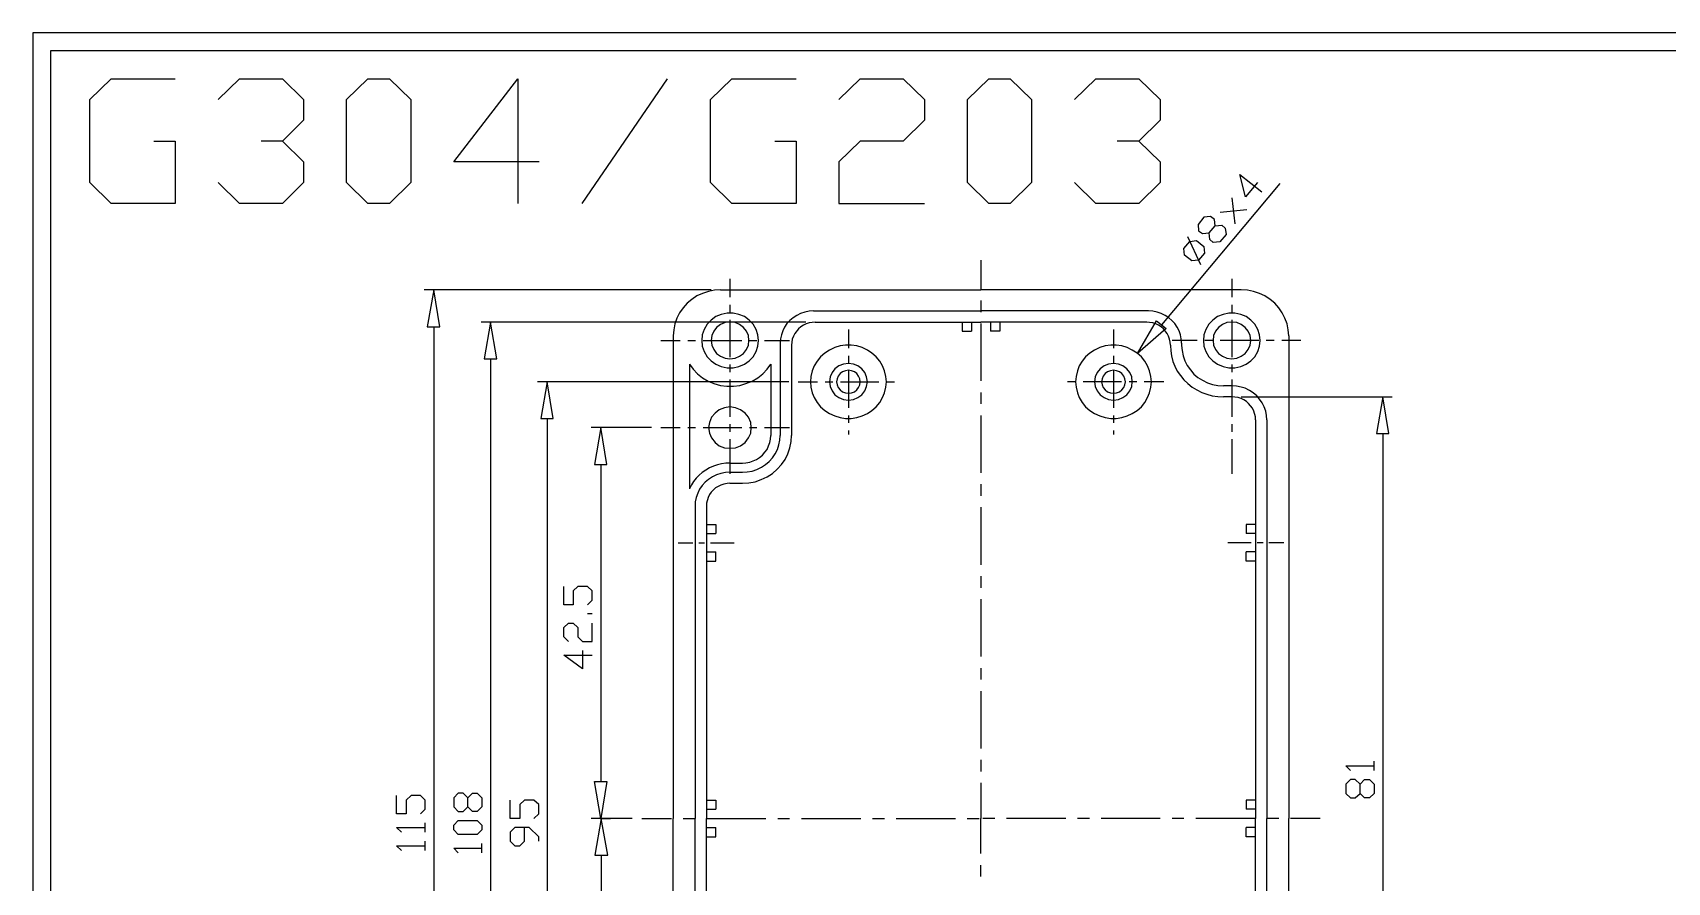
# Model space of a CAD drawing. Header units: millimetres. Extents: x 4 to 294, y 11 to 207.
# Drawn here: x 4.1 to 185.8, y 112.4 to 206.8 of the extents above; entities that cross this region are included whole.
import ezdxf

# ---------------------------------------------------------------- set-up
doc = ezdxf.new("R2010")
doc.units = ezdxf.units.MM
doc.layers.get('0').update_dxf_attribs({"linetype": 'CONTINUOUS'})

msp = doc.modelspace()

# ---------------------------------------------------------------- linework, layer by layer
at = {"color": 0}
for p, q in [((294.177, 206.833), (4.0817, 206.833)), ((4.0817, 206.833), (4.0817, 10.6068)), ((6.0965, 26.304), (6.0965, 204.85)), ((6.0965, 204.85), (292.163, 204.85)), ((6.0965, 26.304), (6.0965, 204.85)), ((10.4207, 199.415), (12.7909, 201.714)), ((12.7909, 201.714), (19.9306, 201.714)), ((24.6999, 199.415), (27.0688, 201.714)), ((27.0688, 201.714), (31.8382, 201.714)), ((31.8382, 201.714), (34.2084, 199.415)), ((38.9777, 199.415), (41.348, 201.714)), ((41.348, 201.714), (43.7473, 201.714)), ((43.7473, 201.714), (46.1162, 199.415)), ((50.8854, 192.486), (58.0249, 201.714)), ((58.0249, 201.714), (58.0249, 187.857)), ((65.1648, 187.857), (74.6732, 201.714)), ((79.4424, 199.415), (81.8127, 201.714)), ((81.8127, 201.714), (88.9512, 201.714)), ((93.7204, 199.415), (96.0907, 201.714)), ((96.0907, 201.714), (100.86, 201.714)), ((100.86, 201.714), (103.229, 199.415)), ((107.998, 199.415), (110.368, 201.714)), ((110.368, 201.714), (112.768, 201.714)), ((112.768, 201.714), (115.138, 199.415)), ((119.907, 199.415), (122.276, 201.714)), ((122.276, 201.714), (127.046, 201.714)), ((127.046, 201.714), (129.416, 199.415)), ((10.4207, 190.186), (10.4207, 199.415)), ((34.2084, 199.415), (34.2084, 197.115)), ((38.9777, 190.186), (38.9777, 199.415)), ((46.1162, 199.415), (46.1162, 190.186)), ((79.4424, 190.186), (79.4424, 199.415)), ((103.229, 199.415), (103.229, 197.115)), ((107.998, 190.186), (107.998, 199.415)), ((115.138, 199.415), (115.138, 190.186)), ((129.416, 199.415), (129.416, 197.115)), ((34.2084, 197.115), (31.8382, 194.786)), ((103.229, 197.115), (100.86, 194.786)), ((129.416, 197.115), (127.046, 194.786)), ((17.5603, 194.786), (19.9306, 194.786)), ((19.9306, 194.786), (19.9306, 187.857)), ((31.8382, 194.786), (29.4694, 194.786)), ((31.8382, 194.786), (34.2084, 192.486)), ((86.5808, 194.786), (88.9512, 194.786)), ((88.9512, 194.786), (88.9512, 187.857)), ((96.0907, 194.786), (93.7204, 192.486)), ((100.86, 194.786), (96.0907, 194.786)), ((127.046, 194.786), (124.646, 194.786)), ((127.046, 194.786), (129.416, 192.486)), ((34.2084, 192.486), (34.2084, 190.186)), ((60.3952, 192.486), (50.8854, 192.486)), ((93.7204, 192.486), (93.7204, 187.857)), ((129.416, 192.486), (129.416, 190.186)), ((138.924, 188.604), (138.303, 191.076)), ((138.303, 191.076), (140.731, 189.151)), ((12.7909, 187.857), (10.4207, 190.186)), ((27.0688, 187.857), (24.6999, 190.186)), ((34.2084, 190.186), (31.8382, 187.857)), ((41.348, 187.857), (38.9777, 190.186)), ((46.1162, 190.186), (43.7473, 187.857)), ((81.8127, 187.857), (79.4424, 190.186)), ((110.368, 187.857), (107.998, 190.186)), ((115.138, 190.186), (112.768, 187.857)), ((122.276, 187.857), (119.907, 190.186)), ((129.416, 190.186), (127.046, 187.857)), ((142.746, 190.07), (129.565, 174.373)), ((140.258, 190.186), (138.924, 188.604)), ((19.9306, 187.857), (12.7909, 187.857)), ((31.8382, 187.857), (27.0688, 187.857)), ((43.7473, 187.857), (41.348, 187.857)), ((88.9512, 187.857), (81.8127, 187.857)), ((93.7204, 187.857), (103.229, 187.857)), ((112.768, 187.857), (110.368, 187.857)), ((127.046, 187.857), (122.276, 187.857)), ((137.769, 185.586), (137.443, 188.461)), ((134.304, 186.333), (133.652, 185.528)), ((133.652, 185.528), (133.711, 184.809)), ((135.044, 186.391), (134.304, 186.333)), ((135.459, 186.074), (135.044, 186.391)), ((135.548, 185.356), (135.459, 186.074)), ((135.548, 185.356), (136.288, 185.441)), ((136.11, 186.878), (139.073, 187.167)), ((136.288, 185.441), (136.674, 185.097)), ((132.052, 182.826), (132.733, 183.63)), ((133.948, 181.042), (132.497, 184.149)), ((132.733, 183.63), (133.474, 183.717)), ((133.474, 183.717), (134.273, 183.056)), ((133.711, 184.809), (134.126, 184.493)), ((134.126, 184.493), (134.866, 184.58)), ((134.866, 184.58), (135.548, 185.356)), ((134.955, 183.861), (134.866, 184.58)), ((135.34, 183.516), (134.955, 183.861)), ((136.081, 183.601), (135.34, 183.516)), ((136.762, 184.406), (136.081, 183.601)), ((136.674, 185.097), (136.762, 184.406)), ((132.141, 182.106), (132.052, 182.826)), ((132.941, 181.474), (132.141, 182.106)), ((134.363, 182.336), (133.681, 181.561)), ((134.273, 183.056), (134.363, 182.336)), ((109.509, 181.532), (109.509, 178.34)), ((133.681, 181.561), (132.941, 181.474)), ((79.5016, 178.253), (47.5975, 178.253)), ((48.6639, 178.253), (47.9531, 174.143)), ((49.3462, 174.143), (48.6639, 178.253)), ((49.3448, 174.143), (48.6639, 178.253)), ((79.8862, 178.197), (79.2057, 178.052)), ((80.5684, 178.253), (79.8862, 178.197)), ((80.5684, 178.253), (109.509, 178.253)), ((80.5684, 178.253), (80.5684, 178.253)), ((81.6046, 179.489), (81.6046, 177.42)), ((138.45, 178.253), (109.509, 178.253)), ((137.414, 179.489), (137.414, 177.42)), ((139.132, 178.197), (138.45, 178.253)), ((139.813, 178.052), (139.132, 178.197)), ((76.8354, 176.76), (76.3916, 176.241)), ((77.3688, 177.19), (76.8354, 176.76)), ((77.9307, 177.564), (77.3688, 177.19)), ((78.5537, 177.851), (77.9307, 177.564)), ((79.2057, 178.052), (78.5537, 177.851)), ((81.6046, 176.586), (81.6046, 175.752)), ((109.509, 177.075), (109.509, 175.781)), ((137.414, 176.586), (137.414, 175.752)), ((140.465, 177.851), (139.813, 178.052)), ((141.086, 177.564), (140.465, 177.851)), ((141.65, 177.19), (141.086, 177.564)), ((142.183, 176.76), (141.65, 177.19)), ((142.627, 176.241), (142.183, 176.76)), ((90.0465, 174.66), (53.9365, 174.66)), ((54.9741, 174.66), (54.2629, 170.578)), ((55.6853, 170.578), (54.9741, 174.66)), ((55.6853, 170.578), (54.9741, 174.66)), ((75.7093, 175.091), (75.4726, 174.458)), ((76.0056, 175.696), (75.7093, 175.091)), ((76.3916, 176.241), (76.0056, 175.696)), ((79.5016, 174.89), (79.0568, 174.429)), ((80.035, 175.265), (79.5016, 174.89)), ((80.6277, 175.522), (80.035, 175.265)), ((81.0715, 174.603), (80.5684, 174.4)), ((81.2782, 175.667), (80.6277, 175.522)), ((81.6046, 174.66), (81.0715, 174.603)), ((81.9602, 175.667), (81.2782, 175.667)), ((81.6046, 174.919), (81.6046, 170.779)), ((82.1669, 174.603), (81.6046, 174.66)), ((82.5817, 175.522), (81.9602, 175.667)), ((82.6714, 174.4), (82.1669, 174.603)), ((83.2044, 175.265), (82.5817, 175.522)), ((83.7378, 174.89), (83.2044, 175.265)), ((84.1816, 174.429), (83.7378, 174.89)), ((87.9436, 174.487), (87.6776, 174.114)), ((88.2703, 174.833), (87.9436, 174.487)), ((88.6245, 175.149), (88.2703, 174.833)), ((89.0404, 175.408), (88.6245, 175.149)), ((89.4539, 175.609), (89.0404, 175.408)), ((89.928, 175.781), (89.4539, 175.609)), ((90.4021, 175.868), (89.928, 175.781)), ((90.4021, 174.574), (90.0769, 174.458)), ((90.8763, 175.897), (90.4021, 175.868)), ((90.7577, 174.631), (90.4021, 174.574)), ((91.0841, 174.66), (90.7577, 174.631)), ((90.8763, 175.897), (109.509, 175.897)), ((90.8763, 175.897), (90.8763, 175.897)), ((91.0841, 174.66), (109.509, 174.66)), ((91.0841, 174.66), (91.0841, 174.66)), ((107.406, 174.66), (107.406, 173.653)), ((108.443, 174.66), (108.443, 173.653)), ((128.142, 175.897), (109.509, 175.897)), ((127.934, 174.66), (109.509, 174.66)), ((109.509, 174.516), (109.509, 168.133)), ((110.575, 174.66), (110.575, 173.653)), ((111.613, 174.66), (111.613, 173.653)), ((126.898, 171.181), (129.031, 174.804)), ((128.261, 174.631), (127.934, 174.66)), ((128.616, 175.868), (128.142, 175.897)), ((128.616, 174.574), (128.261, 174.631)), ((129.091, 175.781), (128.616, 175.868)), ((128.942, 174.458), (128.616, 174.574)), ((129.031, 174.804), (130.098, 173.942)), ((129.031, 174.804), (130.096, 173.942)), ((129.534, 175.609), (129.091, 175.781)), ((129.978, 175.408), (129.534, 175.609)), ((130.393, 175.149), (129.978, 175.408)), ((130.748, 174.833), (130.393, 175.149)), ((131.075, 174.487), (130.748, 174.833)), ((131.341, 174.114), (131.075, 174.487)), ((135.281, 174.89), (134.837, 174.429)), ((135.814, 175.265), (135.281, 174.89)), ((136.437, 175.522), (135.814, 175.265)), ((136.85, 174.603), (136.347, 174.4)), ((137.058, 175.667), (136.437, 175.522)), ((137.414, 174.66), (136.85, 174.603)), ((137.739, 175.667), (137.058, 175.667)), ((137.414, 174.919), (137.414, 170.779)), ((137.947, 174.603), (137.414, 174.66)), ((138.391, 175.522), (137.739, 175.667)), ((138.45, 174.4), (137.947, 174.603)), ((138.984, 175.265), (138.391, 175.522)), ((139.517, 174.89), (138.984, 175.265)), ((139.96, 174.429), (139.517, 174.89)), ((143.013, 175.696), (142.627, 176.241)), ((143.309, 175.091), (143.013, 175.696)), ((143.546, 174.458), (143.309, 175.091)), ((47.9531, 174.143), (49.3462, 174.143)), ((47.9531, 174.143), (49.3448, 174.143)), ((48.6639, 174.143), (48.6639, 64.831)), ((75.354, 173.797), (75.2948, 173.137)), ((75.2948, 173.137), (75.2948, 119.487)), ((75.4726, 174.458), (75.354, 173.797)), ((78.5234, 173.251), (78.4641, 172.619)), ((78.7315, 173.855), (78.5234, 173.251)), ((79.0568, 174.429), (78.7315, 173.855)), ((79.5898, 173.166), (79.5016, 172.619)), ((79.798, 173.653), (79.5898, 173.166)), ((80.1232, 174.056), (79.798, 173.653)), ((80.5684, 174.4), (80.1232, 174.056)), ((83.1152, 174.056), (82.6714, 174.4)), ((83.4415, 173.653), (83.1152, 174.056)), ((83.6482, 173.166), (83.4415, 173.653)), ((83.7075, 172.619), (83.6482, 173.166)), ((84.5083, 173.855), (84.1816, 174.429)), ((84.715, 173.251), (84.5083, 173.855)), ((84.7743, 172.619), (84.715, 173.251)), ((87.2324, 172.791), (87.2035, 172.303)), ((87.322, 173.251), (87.2324, 172.791)), ((87.4695, 173.682), (87.322, 173.251)), ((87.6776, 174.114), (87.4695, 173.682)), ((88.5363, 172.762), (88.477, 172.446)), ((88.6548, 173.079), (88.5363, 172.762)), ((88.8037, 173.395), (88.6548, 173.079)), ((89.2168, 173.912), (88.8037, 173.395)), ((89.4842, 174.143), (89.2168, 173.912)), ((89.7805, 174.315), (89.4842, 174.143)), ((90.0769, 174.458), (89.7805, 174.315)), ((94.7872, 173.826), (94.7872, 171.756)), ((107.406, 173.653), (108.443, 173.653)), ((111.613, 173.653), (110.575, 173.653)), ((124.231, 173.826), (124.231, 171.756)), ((130.098, 173.942), (126.898, 171.181)), ((130.096, 173.942), (126.898, 171.181)), ((129.238, 174.315), (128.942, 174.458)), ((129.534, 174.143), (129.238, 174.315)), ((129.801, 173.912), (129.534, 174.143)), ((130.215, 173.395), (129.801, 173.912)), ((130.364, 173.079), (130.215, 173.395)), ((130.482, 172.762), (130.364, 173.079)), ((130.542, 172.446), (130.482, 172.762)), ((131.549, 173.682), (131.341, 174.114)), ((131.697, 173.251), (131.549, 173.682)), ((131.786, 172.791), (131.697, 173.251)), ((131.815, 172.303), (131.786, 172.791)), ((134.304, 173.251), (134.244, 172.619)), ((134.51, 173.855), (134.304, 173.251)), ((134.837, 174.429), (134.51, 173.855)), ((135.37, 173.166), (135.311, 172.619)), ((135.577, 173.653), (135.37, 173.166)), ((135.903, 174.056), (135.577, 173.653)), ((136.347, 174.4), (135.903, 174.056)), ((138.895, 174.056), (138.45, 174.4)), ((139.221, 173.653), (138.895, 174.056)), ((139.428, 173.166), (139.221, 173.653)), ((139.517, 172.619), (139.428, 173.166)), ((140.287, 173.855), (139.96, 174.429)), ((140.495, 173.251), (140.287, 173.855)), ((140.554, 172.619), (140.495, 173.251)), ((143.665, 173.797), (143.546, 174.458)), ((143.724, 173.137), (143.665, 173.797)), ((143.724, 173.137), (143.724, 119.487)), ((143.724, 173.137), (143.724, 173.137)), ((73.9316, 172.619), (76.0649, 172.619)), ((76.9235, 172.619), (77.7833, 172.619)), ((78.4641, 172.619), (78.5234, 171.986)), ((78.5234, 171.986), (78.7315, 171.383)), ((78.613, 172.619), (82.9084, 172.619)), ((78.7315, 171.383), (79.0568, 170.808)), ((79.5016, 172.619), (79.5898, 172.102)), ((79.5898, 172.102), (79.798, 171.613)), ((79.798, 171.613), (80.1232, 171.181)), ((80.1232, 171.181), (80.5684, 170.864)), ((80.5684, 170.864), (81.0715, 170.634)), ((82.1669, 170.634), (82.6714, 170.864)), ((82.6714, 170.864), (83.1152, 171.181)), ((83.1152, 171.181), (83.4415, 171.613)), ((83.4415, 171.613), (83.6482, 172.102)), ((83.6482, 172.102), (83.7075, 172.619)), ((83.7075, 172.619), (83.7075, 172.619)), ((83.7667, 172.619), (84.5965, 172.619)), ((84.1816, 170.808), (84.5083, 171.383)), ((84.5083, 171.383), (84.715, 171.986)), ((84.715, 171.986), (84.7743, 172.619)), ((84.7743, 172.619), (84.7743, 172.619)), ((85.4562, 172.619), (88.24, 172.619)), ((87.2035, 172.303), (87.2035, 162.067)), ((88.477, 172.446), (88.4481, 172.102)), ((88.4481, 172.102), (88.4481, 162.067)), ((92.1508, 171.21), (91.6767, 170.808)), ((92.6539, 171.555), (92.1508, 171.21)), ((93.2462, 171.843), (92.6539, 171.555)), ((93.8389, 172.015), (93.2462, 171.843)), ((94.4605, 172.102), (93.8389, 172.015)), ((95.0831, 172.102), (94.4605, 172.102)), ((94.7872, 170.922), (94.7872, 170.089)), ((95.7047, 172.015), (95.0831, 172.102)), ((96.2974, 171.843), (95.7047, 172.015)), ((96.8897, 171.555), (96.2974, 171.843)), ((97.3942, 171.21), (96.8897, 171.555)), ((97.8683, 170.808), (97.3942, 171.21)), ((121.624, 171.21), (121.15, 170.808)), ((122.128, 171.555), (121.624, 171.21)), ((122.721, 171.843), (122.128, 171.555)), ((123.314, 172.015), (122.721, 171.843)), ((123.935, 172.102), (123.314, 172.015)), ((124.557, 172.102), (123.935, 172.102)), ((124.231, 170.922), (124.231, 170.089)), ((125.18, 172.015), (124.557, 172.102)), ((125.772, 171.843), (125.18, 172.015)), ((126.334, 171.555), (125.772, 171.843)), ((126.868, 171.21), (126.334, 171.555)), ((127.342, 170.808), (126.868, 171.21)), ((130.57, 172.102), (130.542, 172.446)), ((130.57, 172.102), (130.57, 172.073)), ((130.57, 172.102), (130.57, 172.102)), ((130.57, 172.073), (130.57, 172.073)), ((130.57, 172.073), (130.601, 171.469)), ((130.601, 171.469), (130.689, 170.893)), ((130.689, 170.893), (130.838, 170.29)), ((133.562, 172.619), (130.779, 172.619)), ((131.815, 172.303), (131.815, 172.073)), ((131.815, 172.303), (131.815, 172.303)), ((131.815, 172.073), (131.815, 172.073)), ((131.815, 172.073), (131.874, 171.497)), ((131.874, 171.497), (131.993, 170.893)), ((131.993, 170.893), (132.17, 170.348)), ((134.244, 172.619), (134.304, 171.986)), ((134.304, 171.986), (134.51, 171.383)), ((135.252, 172.619), (134.392, 172.619)), ((134.51, 171.383), (134.837, 170.808)), ((135.311, 172.619), (135.37, 172.102)), ((135.37, 172.102), (135.577, 171.613)), ((135.577, 171.613), (135.903, 171.181)), ((135.903, 171.181), (136.347, 170.864)), ((140.406, 172.619), (136.11, 172.619)), ((136.347, 170.864), (136.85, 170.634)), ((137.947, 170.634), (138.45, 170.864)), ((138.45, 170.864), (138.895, 171.181)), ((138.895, 171.181), (139.221, 171.613)), ((139.221, 171.613), (139.428, 172.102)), ((139.428, 172.102), (139.517, 172.619)), ((139.517, 172.619), (139.517, 172.619)), ((139.96, 170.808), (140.287, 171.383)), ((140.287, 171.383), (140.495, 171.986)), ((140.495, 171.986), (140.554, 172.619)), ((140.554, 172.619), (140.554, 172.619)), ((142.095, 172.619), (141.235, 172.619)), ((145.087, 172.619), (142.954, 172.619)), ((54.2629, 170.578), (55.6853, 170.578)), ((54.2629, 170.578), (55.6853, 170.578)), ((54.9741, 170.578), (54.9741, 68.4251)), ((77.1028, 170.002), (77.1028, 156.144)), ((77.1028, 170.002), (77.1028, 170.002)), ((77.1028, 170.002), (77.5159, 169.427)), ((77.5159, 169.427), (77.99, 168.91)), ((79.0568, 170.808), (79.5016, 170.348)), ((79.5016, 170.348), (80.035, 169.974)), ((80.035, 169.974), (80.6277, 169.715)), ((80.6277, 169.715), (81.2782, 169.57)), ((81.0715, 170.634), (81.6046, 170.578)), ((81.2782, 169.57), (81.9602, 169.57)), ((81.6046, 170.578), (82.1669, 170.634)), ((81.6046, 169.945), (81.6046, 169.111)), ((81.9602, 169.57), (82.5817, 169.715)), ((82.5817, 169.715), (83.2044, 169.974)), ((83.2044, 169.974), (83.7378, 170.348)), ((83.7378, 170.348), (84.1816, 170.808)), ((85.248, 168.91), (85.7222, 169.427)), ((85.7222, 169.427), (86.137, 170.002)), ((86.137, 170.002), (86.137, 162.067)), ((90.7577, 169.226), (90.6103, 168.622)), ((90.9655, 169.8), (90.7577, 169.226)), ((91.2908, 170.319), (90.9655, 169.8)), ((91.6767, 170.808), (91.2908, 170.319)), ((92.9499, 169.054), (92.7435, 168.564)), ((93.2766, 169.456), (92.9499, 169.054)), ((93.7204, 169.8), (93.2766, 169.456)), ((94.2234, 170.002), (93.7204, 169.8)), ((94.1049, 169.14), (93.8389, 168.939)), ((94.4316, 169.255), (94.1049, 169.14)), ((94.7872, 170.06), (94.2234, 170.002)), ((94.7872, 169.313), (94.4316, 169.255)), ((95.3202, 170.002), (94.7872, 170.06)), ((95.1121, 169.255), (94.7872, 169.313)), ((94.7872, 169.255), (94.7872, 165.115)), ((95.4387, 169.14), (95.1121, 169.255)), ((95.8233, 169.8), (95.3202, 170.002)), ((95.7047, 168.939), (95.4387, 169.14)), ((96.2685, 169.456), (95.8233, 169.8)), ((96.5937, 169.054), (96.2685, 169.456)), ((96.8015, 168.564), (96.5937, 169.054)), ((98.2528, 170.319), (97.8683, 170.808)), ((98.5781, 169.8), (98.2528, 170.319)), ((98.7859, 169.226), (98.5781, 169.8)), ((98.9334, 168.622), (98.7859, 169.226)), ((120.232, 169.226), (120.085, 168.622)), ((120.44, 169.8), (120.232, 169.226)), ((120.766, 170.319), (120.44, 169.8)), ((121.15, 170.808), (120.766, 170.319)), ((122.425, 169.054), (122.217, 168.564)), ((122.75, 169.456), (122.425, 169.054)), ((123.195, 169.8), (122.75, 169.456)), ((123.698, 170.002), (123.195, 169.8)), ((123.58, 169.14), (123.314, 168.939)), ((123.906, 169.255), (123.58, 169.14)), ((124.231, 170.06), (123.698, 170.002)), ((124.231, 169.313), (123.906, 169.255)), ((124.794, 170.002), (124.231, 170.06)), ((124.587, 169.255), (124.231, 169.313)), ((124.231, 169.255), (124.231, 165.115)), ((124.912, 169.14), (124.587, 169.255)), ((125.298, 169.8), (124.794, 170.002)), ((125.18, 168.939), (124.912, 169.14)), ((125.742, 169.456), (125.298, 169.8)), ((126.068, 169.054), (125.742, 169.456)), ((126.275, 168.564), (126.068, 169.054)), ((127.728, 170.319), (127.342, 170.808)), ((128.024, 169.8), (127.728, 170.319)), ((128.261, 169.226), (128.024, 169.8)), ((128.408, 168.622), (128.261, 169.226)), ((130.838, 170.29), (131.075, 169.744)), ((131.075, 169.744), (131.341, 169.197)), ((131.341, 169.197), (131.697, 168.709)), ((132.17, 170.348), (132.438, 169.829)), ((132.438, 169.829), (132.793, 169.341)), ((132.793, 169.341), (133.178, 168.881)), ((134.837, 170.808), (135.281, 170.348)), ((135.281, 170.348), (135.814, 169.974)), ((135.814, 169.974), (136.437, 169.715)), ((136.437, 169.715), (137.058, 169.57)), ((136.85, 170.634), (137.414, 170.578)), ((137.058, 169.57), (137.739, 169.57)), ((137.414, 170.578), (137.947, 170.634)), ((137.414, 169.945), (137.414, 169.111)), ((137.739, 169.57), (138.391, 169.715)), ((138.391, 169.715), (138.984, 169.974)), ((138.984, 169.974), (139.517, 170.348)), ((139.517, 170.348), (139.96, 170.808)), ((88.1518, 168.019), (60.2174, 168.019)), ((61.2828, 168.019), (60.573, 163.935)), ((61.9647, 163.935), (61.2828, 168.019)), ((61.9647, 163.935), (61.2842, 168.019)), ((77.99, 168.91), (78.5537, 168.479)), ((78.5537, 168.479), (79.1753, 168.106)), ((79.1753, 168.106), (79.8269, 167.817)), ((79.8269, 167.817), (80.5381, 167.616)), ((80.5381, 167.616), (81.2493, 167.53)), ((81.2493, 167.53), (81.9891, 167.53)), ((81.6046, 168.278), (81.6046, 164.137)), ((81.9891, 167.53), (82.7003, 167.616)), ((82.7003, 167.616), (83.3822, 167.817)), ((83.3822, 167.817), (84.0631, 168.106)), ((84.0631, 168.106), (84.6861, 168.479)), ((84.6861, 168.479), (85.248, 168.91)), ((89.1879, 168.019), (91.3211, 168.019)), ((90.6103, 168.622), (90.551, 168.019)), ((90.551, 168.019), (90.6103, 167.415)), ((90.6103, 167.415), (90.7577, 166.812)), ((92.1798, 168.019), (93.0395, 168.019)), ((92.7435, 168.564), (92.6539, 168.019)), ((92.6539, 168.019), (92.7435, 167.501)), ((92.7435, 167.501), (92.9499, 167.013)), ((93.5136, 168.363), (93.453, 168.019)), ((93.453, 168.019), (93.5136, 167.703)), ((93.6322, 168.651), (93.5136, 168.363)), ((93.5136, 167.703), (93.6322, 167.386)), ((93.8389, 168.939), (93.6322, 168.651)), ((93.6322, 167.386), (93.8389, 167.127)), ((93.8982, 168.019), (98.1632, 168.019)), ((95.9129, 168.651), (95.7047, 168.939)), ((95.7047, 167.127), (95.9129, 167.386)), ((96.0314, 168.363), (95.9129, 168.651)), ((95.9129, 167.386), (96.0314, 167.703)), ((96.0907, 168.019), (96.0314, 168.363)), ((96.0314, 167.703), (96.0907, 168.019)), ((96.0907, 168.019), (96.0907, 168.019)), ((96.5937, 167.013), (96.8015, 167.501)), ((96.8897, 168.019), (96.8015, 168.564)), ((96.8015, 167.501), (96.8897, 168.019)), ((96.8897, 168.019), (96.8897, 168.019)), ((98.7859, 166.812), (98.9334, 167.415)), ((98.9926, 168.019), (98.9334, 168.622)), ((98.9334, 167.415), (98.9926, 168.019)), ((98.9926, 168.019), (98.9926, 168.019)), ((99.023, 168.019), (99.8816, 168.019)), ((119.996, 168.019), (119.137, 168.019)), ((120.085, 168.622), (120.026, 168.019)), ((120.026, 168.019), (120.085, 167.415)), ((120.085, 167.415), (120.232, 166.812)), ((125.12, 168.019), (120.855, 168.019)), ((122.217, 168.564), (122.128, 168.019)), ((122.128, 168.019), (122.217, 167.501)), ((122.217, 167.501), (122.425, 167.013)), ((122.987, 168.363), (122.928, 168.019)), ((122.928, 168.019), (122.987, 167.703)), ((123.106, 168.651), (122.987, 168.363)), ((122.987, 167.703), (123.106, 167.386)), ((123.314, 168.939), (123.106, 168.651)), ((123.106, 167.386), (123.314, 167.127)), ((125.386, 168.651), (125.18, 168.939)), ((125.18, 167.127), (125.386, 167.386)), ((125.505, 168.363), (125.386, 168.651)), ((125.386, 167.386), (125.505, 167.703)), ((125.564, 168.019), (125.505, 168.363)), ((125.505, 167.703), (125.564, 168.019)), ((125.564, 168.019), (125.564, 168.019)), ((126.839, 168.019), (125.979, 168.019)), ((126.068, 167.013), (126.275, 167.501)), ((126.334, 168.019), (126.275, 168.564)), ((126.275, 167.501), (126.334, 168.019)), ((126.334, 168.019), (126.334, 168.019)), ((129.83, 168.019), (127.669, 168.019)), ((128.261, 166.812), (128.408, 167.415)), ((128.468, 168.019), (128.408, 168.622)), ((128.408, 167.415), (128.468, 168.019)), ((128.468, 168.019), (128.468, 168.019)), ((131.697, 168.709), (132.082, 168.249)), ((132.082, 168.249), (132.497, 167.817)), ((132.497, 167.817), (133, 167.444)), ((133, 167.444), (133.503, 167.127)), ((133.178, 168.881), (133.622, 168.508)), ((133.622, 168.508), (134.126, 168.191)), ((134.126, 168.191), (134.688, 167.903)), ((134.688, 167.903), (135.252, 167.731)), ((135.252, 167.731), (135.844, 167.616)), ((135.844, 167.616), (136.466, 167.587)), ((137.414, 167.587), (136.466, 167.587)), ((137.414, 168.278), (137.414, 164.137)), ((137.917, 167.53), (137.414, 167.587)), ((138.421, 167.444), (137.917, 167.53)), ((138.895, 167.299), (138.421, 167.444)), ((139.369, 167.069), (138.895, 167.299)), ((90.7577, 166.812), (90.9655, 166.265)), ((90.9655, 166.265), (91.2908, 165.719)), ((91.2908, 165.719), (91.6767, 165.258)), ((92.9499, 167.013), (93.2766, 166.581)), ((93.2766, 166.581), (93.7204, 166.265)), ((93.7204, 166.265), (94.2234, 166.063)), ((93.8389, 167.127), (94.1049, 166.926)), ((94.1049, 166.926), (94.4316, 166.783)), ((94.2234, 166.063), (94.7872, 165.976)), ((94.4316, 166.783), (94.7872, 166.753)), ((94.7872, 166.753), (95.1121, 166.783)), ((94.7872, 165.976), (95.3202, 166.063)), ((95.1121, 166.783), (95.4387, 166.926)), ((95.3202, 166.063), (95.8233, 166.265)), ((95.4387, 166.926), (95.7047, 167.127)), ((95.8233, 166.265), (96.2685, 166.581)), ((96.2685, 166.581), (96.5937, 167.013)), ((97.8683, 165.258), (98.2528, 165.719)), ((98.2528, 165.719), (98.5781, 166.265)), ((98.5781, 166.265), (98.7859, 166.812)), ((109.509, 166.841), (109.509, 165.574)), ((120.232, 166.812), (120.44, 166.265)), ((120.44, 166.265), (120.766, 165.719)), ((120.766, 165.719), (121.15, 165.258)), ((122.425, 167.013), (122.75, 166.581)), ((122.75, 166.581), (123.195, 166.265)), ((123.195, 166.265), (123.698, 166.063)), ((123.314, 167.127), (123.58, 166.926)), ((123.58, 166.926), (123.906, 166.783)), ((123.698, 166.063), (124.231, 165.976)), ((123.906, 166.783), (124.231, 166.753)), ((124.231, 166.753), (124.587, 166.783)), ((124.231, 165.976), (124.794, 166.063)), ((124.587, 166.783), (124.912, 166.926)), ((124.794, 166.063), (125.298, 166.265)), ((124.912, 166.926), (125.18, 167.127)), ((125.298, 166.265), (125.742, 166.581)), ((125.742, 166.581), (126.068, 167.013)), ((127.342, 165.258), (127.728, 165.719)), ((127.728, 165.719), (128.024, 166.265)), ((128.024, 166.265), (128.261, 166.812)), ((133.503, 167.127), (134.066, 166.841)), ((134.066, 166.841), (134.629, 166.638)), ((134.629, 166.638), (135.221, 166.466)), ((135.221, 166.466), (135.844, 166.379)), ((135.844, 166.379), (136.466, 166.351)), ((137.414, 166.351), (136.466, 166.351)), ((137.739, 166.322), (137.414, 166.351)), ((138.095, 166.265), (137.739, 166.322)), ((138.421, 166.15), (138.095, 166.265)), ((138.718, 166.005), (138.421, 166.15)), ((138.45, 166.351), (155.217, 166.351)), ((139.014, 165.833), (138.718, 166.005)), ((139.251, 165.603), (139.014, 165.833)), ((139.488, 165.345), (139.251, 165.603)), ((139.784, 166.783), (139.369, 167.069)), ((140.168, 166.466), (139.784, 166.783)), ((140.495, 166.092), (140.168, 166.466)), ((140.791, 165.69), (140.495, 166.092)), ((140.998, 165.229), (140.791, 165.69)), ((154.18, 166.351), (153.469, 162.268)), ((154.862, 162.268), (154.18, 166.351)), ((154.861, 162.268), (154.18, 166.351)), ((60.573, 163.935), (61.9647, 163.935)), ((60.573, 163.935), (61.9647, 163.935)), ((61.2828, 163.935), (61.2828, 75.0658)), ((79.5609, 164.08), (79.3238, 163.504)), ((79.9454, 164.539), (79.5609, 164.08)), ((80.4196, 164.914), (79.9454, 164.539)), ((81.0122, 165.143), (80.4196, 164.914)), ((81.6046, 165.229), (81.0122, 165.143)), ((82.2262, 165.143), (81.6046, 165.229)), ((82.7899, 164.914), (82.2262, 165.143)), ((83.2926, 164.539), (82.7899, 164.914)), ((83.6785, 164.08), (83.2926, 164.539)), ((83.9156, 163.504), (83.6785, 164.08)), ((91.6767, 165.258), (92.1508, 164.827)), ((92.1508, 164.827), (92.6539, 164.483)), ((92.6539, 164.483), (93.2462, 164.224)), ((93.2462, 164.224), (93.8389, 164.051)), ((93.8389, 164.051), (94.4605, 163.935)), ((94.4605, 163.935), (95.0831, 163.935)), ((94.7872, 164.282), (94.7872, 163.448)), ((95.0831, 163.935), (95.7047, 164.051)), ((95.7047, 164.051), (96.2974, 164.224)), ((96.2974, 164.224), (96.8897, 164.483)), ((96.8897, 164.483), (97.3942, 164.827)), ((97.3942, 164.827), (97.8683, 165.258)), ((109.509, 164.282), (109.509, 157.898)), ((121.15, 165.258), (121.624, 164.827)), ((121.624, 164.827), (122.128, 164.483)), ((122.128, 164.483), (122.721, 164.224)), ((122.721, 164.224), (123.314, 164.051)), ((123.314, 164.051), (123.935, 163.935)), ((123.935, 163.935), (124.557, 163.935)), ((124.231, 164.282), (124.231, 163.448)), ((124.557, 163.935), (125.18, 164.051)), ((125.18, 164.051), (125.772, 164.224)), ((125.772, 164.224), (126.334, 164.483)), ((126.334, 164.483), (126.868, 164.827)), ((126.868, 164.827), (127.342, 165.258)), ((139.694, 165.086), (139.488, 165.345)), ((139.843, 164.769), (139.694, 165.086)), ((140.021, 164.137), (139.843, 164.769)), ((140.021, 163.792), (140.021, 164.137)), ((140.021, 163.792), (140.021, 119.487)), ((141.176, 164.769), (140.998, 165.229)), ((141.266, 164.282), (141.176, 164.769)), ((141.295, 163.792), (141.266, 164.282)), ((141.295, 163.792), (141.295, 119.487)), ((141.295, 163.792), (141.295, 163.792)), ((72.8666, 162.93), (66.1719, 162.93)), ((67.2373, 162.93), (66.5275, 158.819)), ((67.9192, 158.817), (67.2373, 162.93)), ((67.9192, 158.819), (67.2373, 162.93)), ((73.9316, 162.93), (76.0649, 162.93)), ((76.9235, 162.93), (77.7833, 162.93)), ((78.613, 162.93), (82.9084, 162.93)), ((79.3238, 163.504), (79.2346, 162.93)), ((79.2346, 162.93), (79.3238, 162.326)), ((79.3238, 162.326), (79.5609, 161.779)), ((79.5609, 161.779), (79.9454, 161.291)), ((81.6046, 163.303), (81.6046, 162.469)), ((83.2926, 161.291), (83.6785, 161.779)), ((83.6785, 161.779), (83.9156, 162.326)), ((83.7667, 162.93), (84.5965, 162.93)), ((83.9749, 162.93), (83.9156, 163.504)), ((83.9156, 162.326), (83.9749, 162.93)), ((83.9749, 162.93), (83.9749, 162.93)), ((85.4562, 162.93), (88.24, 162.93)), ((86.1067, 161.665), (86.137, 162.067)), ((87.1442, 161.521), (87.2035, 162.067)), ((88.4178, 161.376), (88.4481, 162.067)), ((94.7872, 162.613), (94.7872, 162.181)), ((124.231, 162.613), (124.231, 162.181)), ((137.414, 163.303), (137.414, 162.469)), ((153.469, 162.268), (154.862, 162.268)), ((153.469, 162.268), (154.861, 162.268)), ((154.18, 162.268), (154.18, 86.3367)), ((79.9454, 161.291), (80.4196, 160.918)), ((80.4196, 160.918), (81.0122, 160.687)), ((81.0122, 160.687), (81.6046, 160.63)), ((81.6046, 161.636), (81.6046, 157.783)), ((81.6046, 160.63), (82.2262, 160.687)), ((82.2262, 160.687), (82.7899, 160.918)), ((82.7899, 160.918), (83.2926, 161.291)), ((85.2191, 159.883), (85.4851, 160.198)), ((85.4851, 160.198), (85.7222, 160.514)), ((85.7222, 160.514), (85.9, 160.889)), ((85.9, 160.889), (86.0474, 161.262)), ((86.0474, 161.262), (86.1067, 161.665)), ((86.3148, 159.566), (86.6401, 160.026)), ((86.6401, 160.026), (86.8772, 160.486)), ((86.8772, 160.486), (87.055, 161.003)), ((87.055, 161.003), (87.1442, 161.521)), ((87.7369, 159.393), (88.0332, 160.026)), ((88.0332, 160.026), (88.2703, 160.687)), ((88.2703, 160.687), (88.4178, 161.376)), ((137.414, 161.636), (137.414, 157.783)), ((66.5261, 158.817), (67.9192, 158.817)), ((66.5275, 158.819), (67.9192, 158.819)), ((67.2373, 158.819), (67.2373, 123.597)), ((78.9093, 158.214), (78.5234, 157.956)), ((79.3238, 158.444), (78.9093, 158.214)), ((79.7676, 158.645), (79.3238, 158.444)), ((80.2128, 158.79), (79.7676, 158.645)), ((80.6566, 158.905), (80.2128, 158.79)), ((81.1308, 158.962), (80.6566, 158.905)), ((81.6046, 158.991), (81.1308, 158.962)), ((81.6046, 158.991), (82.9966, 158.991)), ((81.6046, 158.991), (81.6046, 158.991)), ((82.9966, 158.991), (83.3822, 159.02)), ((82.9966, 158.991), (82.9966, 158.991)), ((83.3822, 159.02), (83.7971, 159.106)), ((83.7971, 159.106), (84.1816, 159.221)), ((84.0631, 158.099), (84.5965, 158.272)), ((84.1816, 159.221), (84.5675, 159.393)), ((84.5675, 159.393), (84.8928, 159.624)), ((84.5965, 158.272), (85.1006, 158.531)), ((84.8928, 159.624), (85.2191, 159.883)), ((85.1006, 158.531), (85.5444, 158.819)), ((85.5444, 158.819), (85.9592, 159.163)), ((85.9592, 159.163), (86.3148, 159.566)), ((86.3148, 157.841), (86.8482, 158.301)), ((86.8482, 158.301), (87.322, 158.819)), ((87.322, 158.819), (87.7369, 159.393)), ((77.3095, 156.575), (77.1028, 156.144)), ((77.5462, 156.949), (77.3095, 156.575)), ((77.8425, 157.322), (77.5462, 156.949)), ((78.1678, 157.639), (77.8425, 157.322)), ((78.5234, 157.956), (78.1678, 157.639)), ((78.5234, 156.49), (78.2271, 156.086)), ((78.8501, 156.863), (78.5234, 156.49)), ((79.2346, 157.179), (78.8501, 156.863)), ((79.6491, 157.467), (79.2346, 157.179)), ((80.1232, 157.697), (79.6491, 157.467)), ((80.301, 156.403), (80.0047, 156.231)), ((80.5974, 157.841), (80.1232, 157.697)), ((80.5974, 156.547), (80.301, 156.403)), ((81.1018, 157.956), (80.5974, 157.841)), ((80.924, 156.662), (80.5974, 156.547)), ((81.2782, 156.719), (80.924, 156.662)), ((81.6046, 157.984), (81.1018, 157.956)), ((81.6046, 156.748), (81.2782, 156.719)), ((81.6046, 157.984), (82.9966, 157.984)), ((81.6046, 157.984), (81.6046, 157.984)), ((81.6046, 156.748), (82.9966, 156.748)), ((81.6046, 156.748), (81.6046, 156.748)), ((82.9966, 157.984), (83.5297, 158.013)), ((82.9966, 157.984), (82.9966, 157.984)), ((82.9966, 156.748), (83.7075, 156.805)), ((82.9966, 156.748), (82.9966, 156.748)), ((83.5297, 158.013), (84.0631, 158.099)), ((83.7075, 156.805), (84.3897, 156.92)), ((84.3897, 156.92), (85.0706, 157.15)), ((85.0706, 157.15), (85.7222, 157.467)), ((85.7222, 157.467), (86.3148, 157.841)), ((109.509, 156.633), (109.509, 155.339)), ((77.7529, 154.678), (77.724, 154.189)), ((77.8425, 155.167), (77.7529, 154.678)), ((78.0203, 155.627), (77.8425, 155.167)), ((78.2271, 156.086), (78.0203, 155.627)), ((79.1753, 155.167), (78.9975, 154.535)), ((78.9975, 154.535), (78.9975, 154.189)), ((79.3238, 155.483), (79.1753, 155.167)), ((79.5306, 155.742), (79.3238, 155.483)), ((79.7676, 156.001), (79.5306, 155.742)), ((80.0047, 156.231), (79.7676, 156.001)), ((77.724, 154.189), (77.724, 119.487)), ((78.9975, 154.189), (78.9975, 119.487)), ((109.509, 154.074), (109.509, 147.691)), ((78.9975, 152.177), (80.035, 152.177)), ((78.9975, 151.171), (80.035, 151.171)), ((80.035, 152.177), (80.035, 151.171)), ((138.984, 152.177), (138.984, 151.171)), ((140.021, 152.177), (138.984, 152.177)), ((140.021, 151.171), (138.984, 151.171)), ((75.8278, 150.136), (77.4869, 150.136)), ((78.1389, 150.136), (78.7908, 150.136)), ((78.9975, 149.129), (80.035, 149.129)), ((79.4424, 150.136), (82.0787, 150.136)), ((80.035, 148.094), (80.035, 149.129)), ((139.547, 150.136), (136.94, 150.136)), ((140.021, 149.129), (138.984, 149.129)), ((138.984, 148.094), (138.984, 149.129)), ((140.88, 150.136), (140.228, 150.136)), ((143.191, 150.136), (141.531, 150.136)), ((78.9975, 148.094), (80.035, 148.094)), ((140.021, 148.094), (138.984, 148.094)), ((109.509, 146.426), (109.509, 145.132)), ((63.1197, 143.235), (63.1197, 145.277)), ((64.6906, 145.277), (64.1862, 144.788)), ((64.1862, 144.788), (64.1862, 143.235)), ((65.756, 145.277), (64.6906, 145.277)), ((66.2905, 144.788), (65.756, 145.277)), ((65.756, 143.235), (66.2905, 143.753)), ((66.2905, 143.753), (66.2905, 144.788)), ((109.509, 143.867), (109.509, 137.484)), ((64.1862, 143.235), (63.1197, 143.235)), ((66.2905, 142.229), (65.756, 142.229)), ((63.1197, 140.705), (63.6531, 141.194)), ((63.1197, 139.67), (63.1197, 140.705)), ((63.6531, 141.194), (64.1862, 141.194)), ((64.1862, 141.194), (64.6906, 140.705)), ((64.6906, 140.705), (64.6906, 139.67)), ((66.2905, 139.153), (66.2905, 141.194)), ((63.6531, 139.153), (63.1197, 139.67)), ((64.6906, 139.67), (65.2226, 139.153)), ((65.2226, 139.153), (66.2905, 139.153)), ((65.2226, 138.146), (65.2226, 136.105)), ((65.2226, 136.105), (63.1197, 137.629)), ((63.1197, 137.629), (66.2905, 137.629)), ((109.509, 136.192), (109.509, 134.927)), ((109.509, 133.633), (109.509, 127.249)), ((109.509, 125.984), (109.509, 124.69)), ((153.232, 124.805), (153.232, 125.841)), ((66.5261, 123.597), (67.9192, 123.597)), ((66.5275, 123.597), (67.9192, 123.597)), ((67.2373, 119.487), (66.5275, 123.597)), ((67.9192, 123.597), (67.2373, 119.487)), ((67.9192, 123.597), (67.2373, 119.487)), ((150.596, 124.805), (150.063, 125.323)), ((150.063, 125.323), (153.232, 125.323)), ((150.596, 123.799), (150.063, 123.282)), ((151.129, 123.799), (150.596, 123.799)), ((151.663, 123.282), (151.129, 123.799)), ((151.663, 123.282), (152.166, 123.799)), ((152.166, 123.799), (152.699, 123.799)), ((152.699, 123.799), (153.232, 123.282)), ((44.5463, 120.004), (44.5463, 122.046)), ((46.1465, 122.046), (45.6131, 121.528)), ((47.1826, 122.046), (46.1465, 122.046)), ((47.716, 121.528), (47.1826, 122.046)), ((51.3898, 122.304), (50.8854, 121.787)), ((50.8854, 121.787), (50.8854, 120.781)), ((51.9232, 122.304), (51.3898, 122.304)), ((52.4563, 121.787), (51.9232, 122.304)), ((52.4563, 121.787), (52.9897, 122.304)), ((52.4563, 120.781), (52.4563, 121.787)), ((52.9897, 122.304), (53.4928, 122.304)), ((53.4928, 122.304), (54.0262, 121.787)), ((54.0262, 121.787), (54.0262, 120.781)), ((109.509, 123.425), (109.509, 119.487)), ((150.063, 123.282), (150.063, 122.247)), ((150.063, 122.247), (150.596, 121.758)), ((151.129, 121.758), (151.663, 122.247)), ((151.663, 122.247), (151.663, 123.282)), ((152.166, 121.758), (151.663, 122.247)), ((153.232, 122.247), (152.699, 121.758)), ((153.232, 123.282), (153.232, 122.247)), ((45.6131, 120.004), (44.5463, 120.004)), ((45.6131, 121.528), (45.6131, 120.004)), ((47.1826, 120.004), (47.716, 120.522)), ((47.716, 120.522), (47.716, 121.528)), ((50.8854, 120.781), (51.3898, 120.263)), ((51.3898, 120.263), (51.9232, 120.263)), ((51.9232, 120.263), (52.4563, 120.781)), ((52.9897, 120.263), (52.4563, 120.781)), ((53.4928, 120.263), (52.9897, 120.263)), ((54.0262, 120.781), (53.4928, 120.263)), ((57.1652, 119.487), (57.1652, 121.528)), ((58.765, 121.528), (58.2316, 121.039)), ((58.2316, 121.039), (58.2316, 119.487)), ((59.8029, 121.528), (58.765, 121.528)), ((60.3359, 121.039), (59.8029, 121.528)), ((59.8029, 119.487), (60.3359, 120.004)), ((60.3359, 120.004), (60.3359, 121.039)), ((78.9975, 121.528), (80.035, 121.528)), ((78.9975, 120.522), (80.035, 120.522)), ((80.035, 121.528), (80.035, 120.522)), ((140.021, 121.528), (138.984, 121.528)), ((138.984, 121.528), (138.984, 120.522)), ((140.021, 120.522), (138.984, 120.522)), ((150.596, 121.758), (151.129, 121.758)), ((152.699, 121.758), (152.166, 121.758)), ((45.0797, 117.963), (44.5463, 118.481)), ((44.5463, 118.481), (47.716, 118.481)), ((47.716, 117.963), (47.716, 118.998)), ((50.8854, 118.739), (51.3898, 119.257)), ((50.8854, 118.222), (50.8854, 118.739)), ((51.3898, 117.704), (50.8854, 118.222)), ((51.3898, 119.257), (53.4928, 119.257)), ((53.4928, 119.257), (54.0262, 118.739)), ((54.0262, 118.222), (53.4928, 117.704)), ((54.0262, 118.739), (54.0262, 118.222)), ((58.2316, 119.487), (57.1652, 119.487)), ((57.6986, 118.481), (57.1652, 117.963)), ((59.2695, 118.481), (57.6986, 118.481)), ((58.765, 116.957), (58.765, 118.481)), ((60.3359, 117.445), (59.2695, 118.481)), ((70.7334, 119.487), (66.1719, 119.487)), ((67.2966, 119.487), (66.5854, 115.404)), ((67.2373, 119.487), (68.3341, 119.487)), ((68.0074, 115.404), (67.2966, 119.487)), ((68.0074, 115.404), (67.2966, 119.487)), ((71.7998, 119.487), (75.088, 119.487)), ((75.2948, 65.8661), (75.2948, 119.487)), ((76.3916, 119.487), (77.724, 119.487)), ((77.724, 75.209), (77.724, 119.487)), ((78.9975, 75.209), (78.9975, 119.487)), ((78.9975, 118.481), (80.035, 118.481)), ((79.0279, 119.487), (85.6036, 119.487)), ((80.035, 117.445), (80.035, 118.481)), ((86.9364, 119.487), (88.24, 119.487)), ((89.5724, 119.487), (96.1499, 119.487)), ((97.452, 119.487), (98.7859, 119.487)), ((100.09, 119.487), (106.666, 119.487)), ((107.969, 119.487), (109.302, 119.487)), ((109.509, 115.576), (109.509, 119.487)), ((111.049, 119.487), (109.717, 119.487)), ((118.929, 119.487), (112.353, 119.487)), ((121.565, 119.487), (120.232, 119.487)), ((129.446, 119.487), (122.869, 119.487)), ((132.082, 119.487), (130.779, 119.487)), ((139.991, 119.487), (133.415, 119.487)), ((140.021, 118.481), (138.984, 118.481)), ((138.984, 117.445), (138.984, 118.481)), ((140.021, 84.8127), (140.021, 119.487)), ((142.627, 119.487), (141.295, 119.487)), ((141.295, 84.8127), (141.295, 119.487)), ((143.724, 65.8661), (143.724, 119.487)), ((147.219, 119.487), (143.931, 119.487)), ((45.0797, 115.922), (44.5463, 116.439)), ((44.5463, 116.439), (47.716, 116.439)), ((47.716, 115.922), (47.716, 116.957)), ((53.4928, 117.704), (51.3898, 117.704)), ((54.0262, 115.663), (54.0262, 116.698)), ((57.1652, 117.963), (57.1652, 116.957)), ((57.1652, 116.957), (57.6986, 116.439)), ((57.6986, 116.439), (58.2316, 116.439)), ((58.2316, 116.439), (58.765, 116.957)), ((60.3359, 116.957), (60.3359, 117.445)), ((78.9975, 117.445), (80.035, 117.445)), ((140.021, 117.445), (138.984, 117.445)), ((51.3898, 115.663), (50.8854, 116.18)), ((50.8854, 116.18), (54.0262, 116.18)), ((66.5854, 115.404), (68.0074, 115.404)), ((66.5854, 115.404), (68.0074, 115.404)), ((67.2966, 115.404), (67.2966, 92.9488)), ((109.509, 113.017), (109.509, 114.282))]:
    msp.add_line(p, q, dxfattribs=at)

doc.saveas('drawing.dxf')
